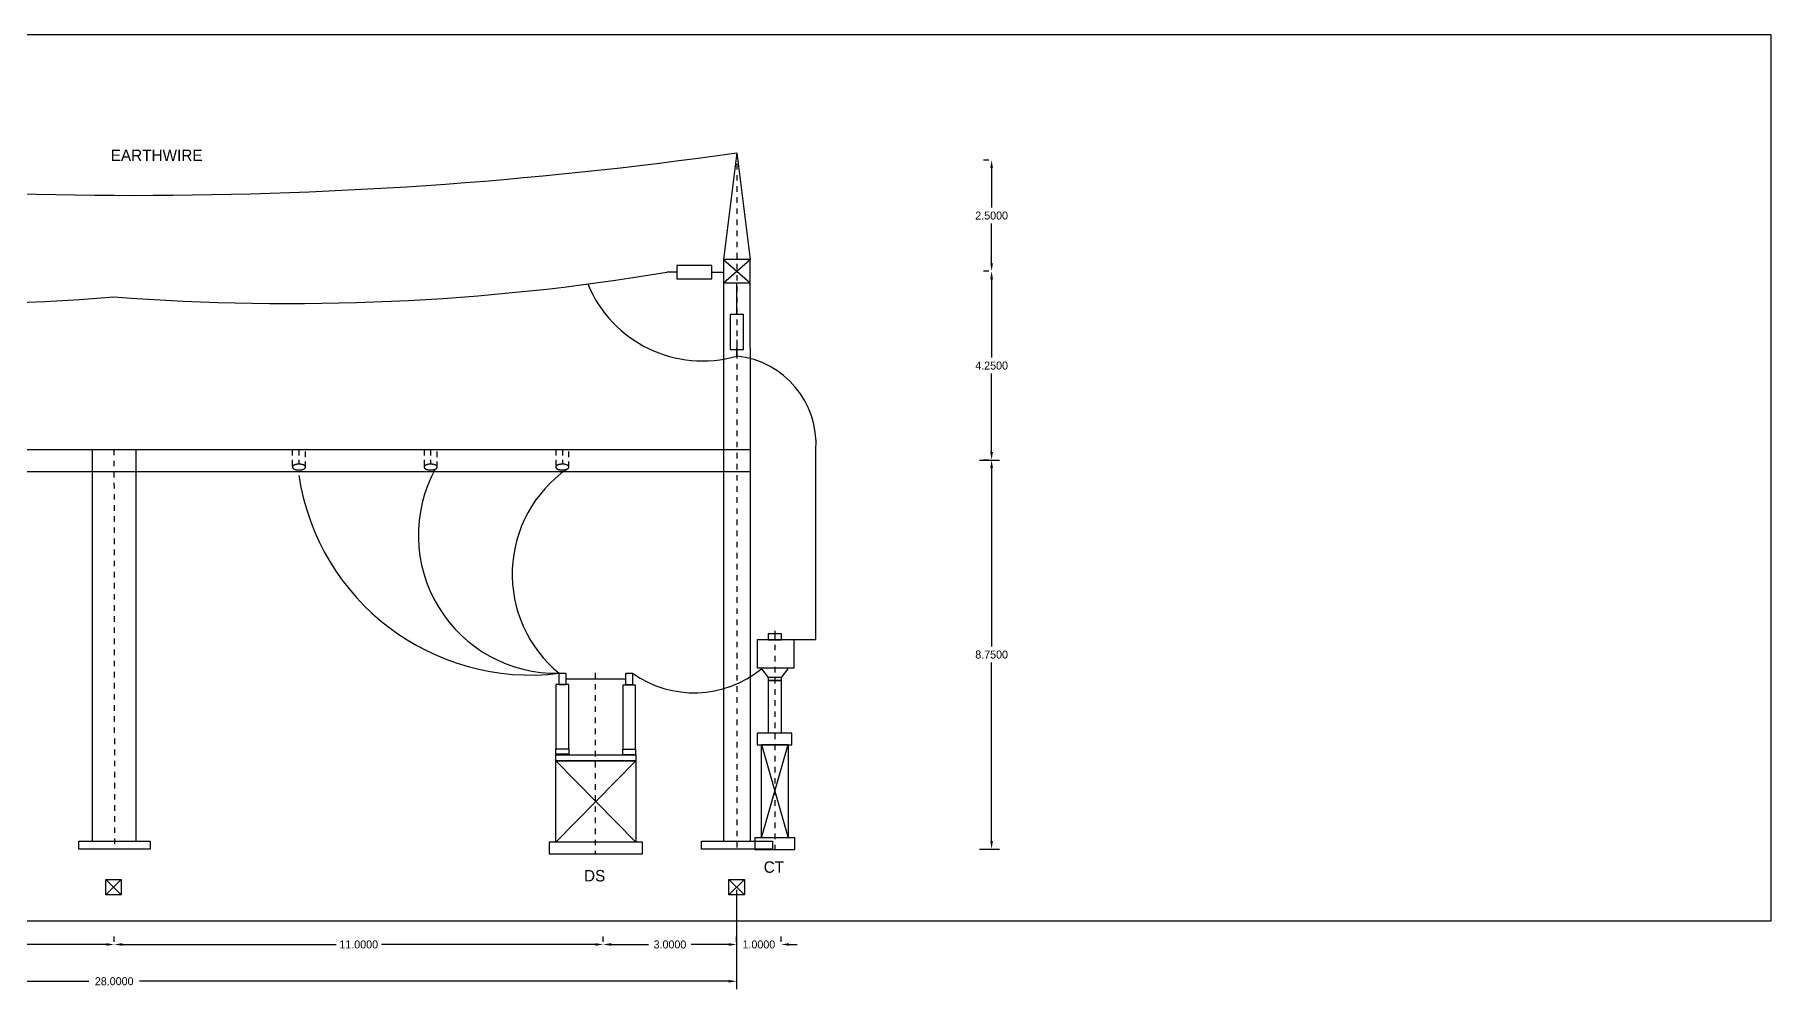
# Model space of a CAD drawing. Extents: x -47.7 to 30.4, y 1.5 to 22.9.
# Drawn here: x -8.61 to 30.44, y 1.47 to 22.94 of the extents above; entities that cross this region are included whole.
import ezdxf

# ---------------------------------------------------------------- set-up
doc = ezdxf.new("R2010")
doc.units = 0
doc.header["$MEASUREMENT"] = 0
doc.linetypes.add('HIDDEN2', pattern=[0.1875, 0.125, -0.0625])
doc.linetypes.add('PUTUS', pattern=[0.25, 0.125, -0.125])
doc.layers.get('0').update_dxf_attribs({"linetype": 'CONTINUOUS'})
doc.layers.get('Defpoints').update_dxf_attribs({"linetype": 'CONTINUOUS'})
doc.dimstyles.get("Standard").update_dxf_attribs({"dimtxt": 0.18, "dimasz": 0.18, "dimexe": 0.18, "dimexo": 0.0625, "dimgap": 0.09, "dimtad": 0, "dimtih": 1, "dimtoh": 1, "dimdec": 4, "dimzin": 0, "dimdsep": 46, "dimtxsty": 'Standard', "dimcen": 0.09, "dimadec": 0, "dimazin": 0, "dimtfac": 1, "dimtdec": 4, "dimtofl": 0, "dimtmove": 0, "dimatfit": 3, "dimfxl": 1, "dimtolj": 1, "dimtzin": 0, "dimarcsym": 0})

# ---------------------------------------------------------------- blocks, each defined once
blk = doc.blocks.new('*D5')
at = {"color": 0, "lineweight": -2, "transparency": 16777216}
for p, q in [((-20.826, 3.704), (-20.826, 1.467)), ((7.174, 3.704), (7.174, 1.467)), ((-20.646, 1.647), (-7.396, 1.647)), ((6.994, 1.647), (-6.256, 1.647))]:
    blk.add_line(p, q, dxfattribs=at)
at = {"color": 0, "transparency": 16777216}
for points in [[(-20.646, 1.677), (-20.646, 1.617), (-20.826, 1.647)], [(6.994, 1.677), (6.994, 1.617), (7.174, 1.647)]]:
    blk.add_solid(points, dxfattribs=at)
at = {"layer": 'Defpoints', "color": 0, "transparency": 16777216}
for p in [(-20.826, 3.767), (7.174, 3.767), (7.174, 1.647)]:
    blk.add_point(p, dxfattribs=at)
at = {"color": 0, "transparency": 16777216, "insert": (-6.826, 1.647), "char_height": 0.18, "attachment_point": 5}
blk.add_mtext('\\A1;28.0000', dxfattribs=at)
blk = doc.blocks.new('*D19')
at = {"color": 0, "lineweight": -2, "transparency": 16777216}
for p, q in [((12.638, 13.372), (13.089, 13.372)), ((12.909, 13.192), (12.909, 9.177)), ((12.909, 4.802), (12.909, 8.817)), ((12.638, 4.622), (13.089, 4.622))]:
    blk.add_line(p, q, dxfattribs=at)
at = {"color": 0, "transparency": 16777216}
for points in [[(12.879, 13.192), (12.939, 13.192), (12.909, 13.372)], [(12.879, 4.802), (12.939, 4.802), (12.909, 4.622)]]:
    blk.add_solid(points, dxfattribs=at)
at = {"layer": 'Defpoints', "color": 0, "transparency": 16777216}
for p in [(12.576, 13.372), (12.909, 13.372), (12.576, 4.622)]:
    blk.add_point(p, dxfattribs=at)
at = {"color": 0, "transparency": 16777216, "insert": (12.909, 8.997), "char_height": 0.18, "attachment_point": 5}
blk.add_mtext('\\A1;8.7500', dxfattribs=at)
blk = doc.blocks.new('*D20')
at = {"color": 0, "lineweight": -2, "transparency": 16777216}
for p, q in [((12.846, 17.622), (12.729, 17.622)), ((12.909, 17.442), (12.909, 15.677)), ((12.909, 13.552), (12.909, 15.317)), ((12.846, 13.372), (12.729, 13.372))]:
    blk.add_line(p, q, dxfattribs=at)
at = {"color": 0, "transparency": 16777216}
for points in [[(12.879, 17.442), (12.939, 17.442), (12.909, 17.622)], [(12.879, 13.552), (12.939, 13.552), (12.909, 13.372)]]:
    blk.add_solid(points, dxfattribs=at)
at = {"layer": 'Defpoints', "color": 0, "transparency": 16777216}
for p in [(12.909, 17.622), (12.909, 17.622), (12.909, 13.372)]:
    blk.add_point(p, dxfattribs=at)
at = {"color": 0, "transparency": 16777216, "insert": (12.909, 15.497), "char_height": 0.18, "attachment_point": 5}
blk.add_mtext('\\A1;4.2500', dxfattribs=at)
blk = doc.blocks.new('*D21')
at = {"color": 0, "lineweight": -2, "transparency": 16777216}
for p, q in [((12.846, 20.122), (12.729, 20.122)), ((12.909, 19.942), (12.909, 19.052)), ((12.909, 17.802), (12.909, 18.692)), ((12.846, 17.622), (12.729, 17.622))]:
    blk.add_line(p, q, dxfattribs=at)
at = {"color": 0, "transparency": 16777216}
for points in [[(12.879, 19.942), (12.939, 19.942), (12.909, 20.122)], [(12.879, 17.802), (12.939, 17.802), (12.909, 17.622)]]:
    blk.add_solid(points, dxfattribs=at)
at = {"layer": 'Defpoints', "color": 0, "transparency": 16777216}
for p in [(12.909, 20.122), (12.909, 20.122), (12.909, 17.622)]:
    blk.add_point(p, dxfattribs=at)
at = {"color": 0, "transparency": 16777216, "insert": (12.909, 18.872), "char_height": 0.18, "attachment_point": 5}
blk.add_mtext('\\A1;2.5000', dxfattribs=at)
blk = doc.blocks.new('*D30')
at = {"color": 0, "lineweight": -2, "transparency": 16777216}
for p, q in [((4.174, 2.538), (4.174, 2.655)), ((4.354, 2.475), (5.194, 2.475)), ((6.994, 2.475), (6.154, 2.475)), ((7.174, 2.538), (7.174, 2.655))]:
    blk.add_line(p, q, dxfattribs=at)
at = {"color": 0, "transparency": 16777216}
for points in [[(4.354, 2.505), (4.354, 2.445), (4.174, 2.475)], [(6.994, 2.505), (6.994, 2.445), (7.174, 2.475)]]:
    blk.add_solid(points, dxfattribs=at)
at = {"layer": 'Defpoints', "color": 0, "transparency": 16777216}
for p in [(4.174, 2.475), (4.174, 2.475), (7.174, 2.475)]:
    blk.add_point(p, dxfattribs=at)
at = {"color": 0, "transparency": 16777216, "insert": (5.674, 2.475), "char_height": 0.18, "attachment_point": 5}
blk.add_mtext('\\A1;3.0000', dxfattribs=at)
blk = doc.blocks.new('*D31')
at = {"color": 0, "lineweight": -2, "transparency": 16777216}
for p, q in [((-6.826, 2.538), (-6.826, 2.655)), ((-6.646, 2.475), (-1.836, 2.475)), ((3.994, 2.475), (-0.816, 2.475)), ((4.174, 2.538), (4.174, 2.655))]:
    blk.add_line(p, q, dxfattribs=at)
at = {"color": 0, "transparency": 16777216}
for points in [[(-6.646, 2.505), (-6.646, 2.445), (-6.826, 2.475)], [(3.994, 2.505), (3.994, 2.445), (4.174, 2.475)]]:
    blk.add_solid(points, dxfattribs=at)
at = {"layer": 'Defpoints', "color": 0, "transparency": 16777216}
for p in [(-6.826, 2.475), (-6.826, 2.475), (4.174, 2.475)]:
    blk.add_point(p, dxfattribs=at)
at = {"color": 0, "transparency": 16777216, "insert": (-1.326, 2.475), "char_height": 0.18, "attachment_point": 5}
blk.add_mtext('\\A1;11.0000', dxfattribs=at)
blk = doc.blocks.new('*D33')
at = {"color": 0, "lineweight": -2, "transparency": 16777216}
for p, q in [((-17.826, 2.538), (-17.826, 2.655)), ((-17.646, 2.475), (-12.836, 2.475)), ((-7.006, 2.475), (-11.816, 2.475)), ((-6.826, 2.538), (-6.826, 2.655))]:
    blk.add_line(p, q, dxfattribs=at)
at = {"color": 0, "transparency": 16777216}
for points in [[(-17.646, 2.505), (-17.646, 2.445), (-17.826, 2.475)], [(-7.006, 2.505), (-7.006, 2.445), (-6.826, 2.475)]]:
    blk.add_solid(points, dxfattribs=at)
at = {"layer": 'Defpoints', "color": 0, "transparency": 16777216}
for p in [(-17.826, 2.475), (-17.826, 2.475), (-6.826, 2.475)]:
    blk.add_point(p, dxfattribs=at)
at = {"color": 0, "transparency": 16777216, "insert": (-12.326, 2.475), "char_height": 0.18, "attachment_point": 5}
blk.add_mtext('\\A1;11.0000', dxfattribs=at)
blk = doc.blocks.new('*D35')
at = {"color": 0, "lineweight": -2, "transparency": 16777216}
for p, q in [((6.994, 2.475), (6.814, 2.475)), ((7.174, 2.538), (7.174, 2.655)), ((8.174, 2.538), (8.174, 2.655)), ((8.354, 2.475), (8.534, 2.475))]:
    blk.add_line(p, q, dxfattribs=at)
at = {"color": 0, "transparency": 16777216}
for points in [[(6.994, 2.505), (6.994, 2.445), (7.174, 2.475)], [(8.354, 2.505), (8.354, 2.445), (8.174, 2.475)]]:
    blk.add_solid(points, dxfattribs=at)
at = {"layer": 'Defpoints', "color": 0, "transparency": 16777216}
for p in [(7.174, 2.475), (8.174, 2.475), (8.174, 2.475)]:
    blk.add_point(p, dxfattribs=at)
at = {"color": 0, "transparency": 16777216, "insert": (7.674, 2.475), "char_height": 0.18, "attachment_point": 5}
blk.add_mtext('\\A1;1.0000', dxfattribs=at)

msp = doc.modelspace()

# ---------------------------------------------------------------- linework, layer by layer
at = {"linetype": 'Continuous'}
for p, q in [((30.44455, 22.9415), (-47.67067, 22.9415)), ((30.44455, 3.00699), (30.44455, 22.9415)), ((7.63703, 7.23004), (7.63703, 6.96974)), ((8.41207, 7.23004), (7.63703, 7.23004)), ((8.41207, 6.96974), (8.41207, 7.23004)), ((3.10806, 6.75298), (3.10806, 6.87755)), ((3.10806, 6.87755), (3.39857, 6.87755)), ((3.39857, 6.75298), (3.10806, 6.75298)), ((3.39857, 6.87755), (3.39857, 6.75298)), ((4.6107, 6.74094), (4.6107, 6.86551)), ((4.6107, 6.86551), (4.90121, 6.86551)), ((4.90121, 6.74094), (4.6107, 6.74094)), ((4.90121, 6.86551), (4.90121, 6.74094)), ((7.63703, 6.96974), (8.41207, 6.96974)), ((-47.67067, 3.00699), (30.44455, 3.00699))]:
    msp.add_line(p, q, dxfattribs=at)
at = {"color": 7}
for p, q in [((7.18007, 20.28516), (6.88008, 17.88446)), ((7.18007, 20.28516), (7.48006, 17.88446)), ((5.83062, 17.59892), (5.60679, 17.59892)), ((6.617, 17.59892), (6.87566, 17.59892)), ((6.88008, 15.89374), (6.88008, 4.79708)), ((7.18007, 15.71217), (7.18007, 15.89374)), ((7.48006, 15.89374), (7.48006, 4.79708)), ((-7.32077, 13.60055), (-7.32077, 4.79708)), ((-6.34161, 13.60055), (-6.34161, 4.79708))]:
    msp.add_line(p, q, dxfattribs=at)
at = {"linetype": 'PUTUS'}
for p, q in [((7.18007, 20.28516), (7.18007, 4.62233)), ((-6.83119, 13.60866), (-6.81933, 4.62233)), ((8.03449, 9.46859), (8.03449, 4.60972)), ((3.99449, 8.58258), (3.99449, 4.51053))]:
    msp.add_line(p, q, dxfattribs=at)
at = {"color": 131}
for p, q in [((6.617, 17.75132), (5.83062, 17.75132)), ((5.83062, 17.75132), (5.83062, 17.45133)), ((6.617, 17.45133), (6.617, 17.75132)), ((5.83062, 17.45133), (6.617, 17.45133)), ((7.03008, 16.64826), (7.03008, 15.86188)), ((7.33006, 16.64826), (7.03008, 16.64826)), ((7.33006, 15.86188), (7.33006, 16.64826)), ((7.03008, 15.86188), (7.33006, 15.86188))]:
    msp.add_line(p, q, dxfattribs=at)
for p, q in [((6.88008, 17.88446), (6.88008, 17.36021)), ((7.48006, 17.88446), (6.88008, 17.88446)), ((6.88008, 17.88446), (7.48006, 17.36021)), ((6.88008, 17.36021), (7.48006, 17.88446)), ((7.48006, 17.36021), (7.48006, 17.88446)), ((6.88008, 17.36021), (6.88008, 15.89374)), ((6.88008, 17.36021), (7.48006, 17.36021)), ((7.48006, 15.89374), (7.48006, 17.36021)), ((7.18007, 16.08092), (7.18007, 15.82203)), ((-21.12986, 13.60866), (7.46892, 13.60866)), ((-21.12986, 13.11777), (7.46892, 13.11777)), ((7.88034, 9.46209), (7.88034, 9.33103)), ((8.18033, 9.46209), (7.88034, 9.46209)), ((8.03033, 9.52763), (8.03033, 9.46209)), ((8.18033, 9.33103), (8.18033, 9.46209)), ((7.88034, 9.33103), (8.18033, 9.33103)), ((7.73035, 8.67572), (7.88034, 8.47912)), ((8.18033, 8.47912), (8.33032, 8.67572)), ((3.18236, 8.31333), (3.18236, 8.57545)), ((3.18236, 8.57545), (3.33235, 8.57545)), ((3.33235, 8.31333), (3.18236, 8.31333)), ((3.33235, 8.57545), (3.33235, 8.31333)), ((4.6823, 8.44439), (3.33235, 8.44439)), ((4.6823, 8.31333), (4.6823, 8.57545)), ((4.6823, 8.57545), (4.83229, 8.57545)), ((4.83229, 8.31333), (4.6823, 8.31333)), ((4.83229, 8.57545), (4.83229, 8.31333)), ((7.88034, 8.47912), (7.88034, 8.41359)), ((8.18033, 8.47912), (7.88034, 8.47912)), ((7.88034, 8.41359), (8.18033, 8.41359)), ((8.18033, 8.41359), (8.18033, 8.47912)), ((3.10736, 6.60951), (3.10736, 6.74057)), ((3.10736, 6.74057), (4.90729, 6.74057)), ((4.90729, 6.74057), (4.90729, 6.60951)), ((4.90729, 6.60951), (3.10736, 6.60951)), ((-7.01305, 3.59276), (-6.66542, 3.94039)), ((-7.01305, 3.94039), (-6.66542, 3.59276)), ((7.00067, 3.59276), (7.3483, 3.94039)), ((7.00067, 3.94039), (7.3483, 3.59276))]:
    msp.add_line(p, q)
at = {"color": 33}
for p, q in [((7.18007, 16.64826), (7.18007, 17.36021)), ((7.18007, 15.89374), (7.18007, 15.71217))]:
    msp.add_line(p, q, dxfattribs=at)
at = {"color": 131, "linetype": 'HIDDEN2'}
for p, q in [((-2.52322, 13.60371), (-2.8195, 13.60371)), ((-2.8195, 13.60371), (-2.8195, 13.21537)), ((-2.67136, 13.60371), (-2.67136, 13.28009)), ((-2.52322, 13.21537), (-2.52322, 13.60371)), ((0.43962, 13.60371), (0.14333, 13.60371)), ((0.14333, 13.60371), (0.14333, 13.21537)), ((0.29147, 13.60371), (0.29147, 13.28009)), ((0.43962, 13.21537), (0.43962, 13.60371)), ((3.40245, 13.60371), (3.10617, 13.60371)), ((3.10617, 13.60371), (3.10617, 13.21537)), ((3.25431, 13.60371), (3.25431, 13.28009)), ((3.40245, 13.21537), (3.40245, 13.60371))]:
    msp.add_line(p, q, dxfattribs=at)
at = {"color": 247}
for p, q in [((7.64331, 8.69028), (7.64331, 9.3375)), ((7.64331, 9.3375), (8.45809, 9.3375)), ((8.45809, 9.3375), (8.45809, 8.69028)), ((8.45809, 8.69028), (7.64331, 8.69028)), ((7.88034, 8.41359), (7.88034, 7.23402)), ((8.18033, 8.41359), (7.88034, 8.41359)), ((8.18033, 7.23402), (8.18033, 8.41359)), ((7.88034, 7.23402), (8.18033, 7.23402)), ((7.88034, 7.23402), (8.18033, 7.23402)), ((7.88034, 7.23402), (8.18033, 7.23402))]:
    msp.add_line(p, q, dxfattribs=at)
at = {"color": 247, "linetype": 'Continuous'}
for p, q in [((3.39801, 8.32243), (3.10851, 8.32243)), ((3.10851, 8.32243), (3.10851, 6.8779)), ((3.39801, 6.8779), (3.39801, 8.32243)), ((4.90066, 8.3104), (4.61116, 8.3104)), ((4.61116, 8.3104), (4.61116, 6.86587)), ((4.90066, 6.86587), (4.90066, 8.3104)), ((3.10851, 6.8779), (3.39801, 6.8779)), ((4.61116, 6.86587), (4.90066, 6.86587))]:
    msp.add_line(p, q, dxfattribs=at)
at = {"color": 15}
for p, q in [((7.73035, 6.9719), (8.33032, 4.87489)), ((7.73035, 4.87489), (8.33032, 6.9719)), ((7.73035, 4.87489), (7.73035, 6.9719)), ((7.73035, 6.9719), (8.33032, 6.9719)), ((8.33032, 6.9719), (8.33032, 4.87489)), ((3.10736, 4.77463), (3.10736, 6.60951)), ((3.10736, 6.60951), (4.90729, 6.60951)), ((4.90729, 6.60951), (3.10736, 4.77463)), ((4.90729, 4.77463), (3.10736, 6.60951)), ((4.90729, 6.60951), (4.90729, 4.77463)), ((-7.6193, 4.62233), (-7.6193, 4.79708)), ((-7.6193, 4.79708), (-6.01937, 4.79708)), ((-6.01937, 4.79708), (-6.01937, 4.62233)), ((2.95737, 4.77463), (2.95737, 4.5125)), ((5.05728, 4.77463), (2.95737, 4.77463)), ((4.90729, 4.77463), (3.10736, 4.77463)), ((5.05728, 4.5125), (5.05728, 4.77463)), ((6.38011, 4.62233), (6.38011, 4.79708)), ((6.38011, 4.79708), (7.98004, 4.79708)), ((7.58035, 4.87489), (7.58035, 4.61277)), ((8.48032, 4.87489), (7.58035, 4.87489)), ((8.33032, 4.87489), (7.73035, 4.87489)), ((7.98004, 4.79708), (7.98004, 4.62233)), ((8.48032, 4.61277), (8.48032, 4.87489)), ((-6.01937, 4.62233), (-7.6193, 4.62233)), ((2.95737, 4.5125), (5.05728, 4.5125)), ((7.98004, 4.62233), (6.38011, 4.62233)), ((7.58035, 4.61277), (8.48032, 4.61277))]:
    msp.add_line(p, q, dxfattribs=at)
at = {"color": 33}
msp.add_lwpolyline([(8.45809, 9.3375), (8.95583, 9.3375), (8.95583, 13.60034)], dxfattribs=at)
for points in [[(-7.01305, 3.59276), (-7.01305, 3.94039), (-6.66542, 3.94039), (-6.66542, 3.59276)], [(7.00067, 3.59276), (7.00067, 3.94039), (7.3483, 3.94039), (7.3483, 3.59276)]]:
    msp.add_lwpolyline(points, close=True)
for centre, radius, start, end in [((-6.37781, 115.85114), 96.52291, 261.3955922, 278.0746288), ((-2.90797, 68.66041), 51.76657, 265.653566, 279.467248), ((-10.90493, 67.26042), 50.38266, 260.466081, 274.63777), ((6.40813, 18.39245), 2.78923, 202.303397, 286.066894), ((6.97045, 13.73341), 1.98984, 356.165583, 83.952923), ((2.54346, 13.81075), 5.27414, 188.601387, 276.957843), ((3.12142, 11.6804), 3.10555, 151.345277, 271.124331), ((5.00756, 10.80572), 2.88192, 124.890763, 230.703893), ((6.21523, 10.53574), 2.39901, 234.797772, 309.165157)]:
    msp.add_arc(centre, radius, start, end, dxfattribs=at)
at = {"color": 131, "linetype": 'HIDDEN2'}
for centre, major_axis, start_param, end_param in [((-2.67136, 13.02195), (0.29543, 0), 1.57079633, 1.7750159), ((-2.67136, 13.02195), (0.29543, 0), 1.36657676, 1.57079633), ((0.29147, 13.02195), (0.29543, 0), 1.57079633, 1.7750159), ((0.29147, 13.02195), (0.29543, 0), 1.36657676, 1.57079633), ((3.25431, 13.02195), (0.29543, 0), 1.57079633, 1.7750159), ((3.25431, 13.02195), (0.29543, 0), 1.36657676, 1.57079633), ((-2.78017, 13.21537), (0.03933, 0), 2.44975684, 3.14159265), ((-2.78017, 13.21537), (-0.03933, 0), 0, 0.69183581), ((-2.72854, 13.178), (0.10638, 0), 2.03444394, 2.44975684), ((-2.72854, 13.25275), (-0.10638, 0), 0.69183581, 1.10714872), ((-2.69407, 13.11776), (0.18346, 0), 1.7750159, 2.03444394), ((-2.69407, 13.31298), (0.18346, 0), 4.24874137, 4.50816941), ((-2.67136, 13.40879), (0.29543, 0), 4.50816941, 4.71238898), ((-2.67136, 13.40879), (-0.29543, 0), 1.57079633, 1.7750159), ((-2.64865, 13.11776), (0.18346, 0), 1.10714872, 1.36657676), ((-2.64865, 13.31298), (0.18346, 0), -1.36657676, -1.10714872), ((-2.61418, 13.178), (0.10638, 0), 0.69183581, 1.10714872), ((-2.61418, 13.25275), (-0.10638, 0), 2.03444394, 2.44975684), ((-2.56255, 13.21537), (-0.03933, 0), 3.14159265, 3.83342847), ((-2.56255, 13.21537), (0.03933, 0), -0.69183581, 0), ((0.18267, 13.21537), (0.03933, 0), 2.44975684, 3.14159265), ((0.18267, 13.21537), (-0.03933, 0), 0, 0.69183581), ((0.2343, 13.178), (0.10638, 0), 2.03444394, 2.44975684), ((0.2343, 13.25275), (-0.10638, 0), 0.69183581, 1.10714872), ((0.26877, 13.11776), (0.18346, 0), 1.7750159, 2.03444394), ((0.26877, 13.31298), (0.18346, 0), 4.24874137, 4.50816941), ((0.29147, 13.40879), (0.29543, 0), 4.50816941, 4.71238898), ((0.29147, 13.40879), (-0.29543, 0), 1.57079633, 1.7750159), ((0.31418, 13.11776), (0.18346, 0), 1.10714872, 1.36657676), ((0.31418, 13.31298), (-0.18346, 0), 1.7750159, 2.03444394), ((0.34865, 13.178), (-0.10638, 0), 3.83342847, 4.24874137), ((0.34865, 13.25275), (0.10638, 0), -1.10714872, -0.69183581), ((0.40028, 13.21537), (-0.03933, 0), 3.14159265, 3.83342847), ((0.40028, 13.21537), (0.03933, 0), -0.69183581, 0), ((3.1455, 13.21537), (0.03933, 0), 2.44975684, 3.14159265), ((3.1455, 13.21537), (-0.03933, 0), 0, 0.69183581), ((3.19713, 13.178), (0.10638, 0), 2.03444394, 2.44975684), ((3.19713, 13.25275), (-0.10638, 0), 0.69183581, 1.10714872), ((3.2316, 13.11776), (0.18346, 0), 1.7750159, 2.03444394), ((3.2316, 13.31298), (0.18346, 0), 4.24874137, 4.50816941), ((3.25431, 13.40879), (0.29543, 0), 4.50816941, 4.71238898), ((3.25431, 13.40879), (-0.29543, 0), 1.57079633, 1.7750159), ((3.27702, 13.11776), (0.18346, 0), 1.10714872, 1.36657676), ((3.27702, 13.31298), (-0.18346, 0), 1.7750159, 2.03444394), ((3.31149, 13.178), (-0.10638, 0), 3.83342847, 4.24874137), ((3.31149, 13.25275), (0.10638, 0), -1.10714872, -0.69183581), ((3.36312, 13.21537), (-0.03933, 0), 3.14159265, 3.83342847), ((3.36312, 13.21537), (0.03933, 0), -0.69183581, 0)]:
    msp.add_ellipse(centre, major_axis=major_axis, ratio=0.8737898, start_param=start_param, end_param=end_param, dxfattribs=at)

# ---------------------------------------------------------------- texts
at = {"color": 3}
for s, p in [('EARTHWIRE', (-6.90418, 20.09985)), ('CT', (7.78295, 4.08785)), ('DS', (3.74039, 3.89391))]:
    msp.add_text(s, height=0.257506, dxfattribs=at).set_placement(p)

# ---------------------------------------------------------------- dimensions: what is measured, and where the dimension line sits
at = {"color": 7}
for base, p1, p2, picture, middle in [((12.90879, 20.12233), (12.90879, 17.62233), (12.90879, 20.12233), '*D21', (12.90879, 18.87233)), ((12.90879, 17.62233), (12.90879, 13.37233), (12.90879, 17.62233), '*D20', (12.90879, 15.49733)), ((12.90879, 13.37233), (12.57557, 4.62233), (12.57557, 13.37233), '*D19', (12.90879, 8.99733))]:
    dim = msp.add_linear_dim(base=base, p1=p1, p2=p2, angle=90, dimstyle='Standard', dxfattribs=at)
    dim.commit()
    dim.dimension.update_dxf_attribs({"geometry": picture, "text_midpoint": middle})
for base, p1, p2, picture, middle in [((7.17449, 1.64734), (-20.82551, 3.76658), (7.17449, 3.76658), '*D5', (-6.82551, 1.64734)), ((-17.82551, 2.47521), (-6.82551, 2.47521), (-17.82551, 2.47521), '*D33', (-12.32551, 2.47521)), ((-6.82551, 2.47521), (4.17449, 2.47521), (-6.82551, 2.47521), '*D31', (-1.32551, 2.47521)), ((4.17449, 2.47521), (7.17449, 2.47521), (4.17449, 2.47521), '*D30', (5.67449, 2.47521)), ((8.17449, 2.47521), (7.17449, 2.47521), (8.17449, 2.47521), '*D35', (7.67449, 2.47521))]:
    dim = msp.add_linear_dim(base=base, p1=p1, p2=p2, dimstyle='Standard', dxfattribs=at)
    dim.commit()
    dim.dimension.update_dxf_attribs({"geometry": picture, "text_midpoint": middle})

doc.saveas('drawing.dxf')
